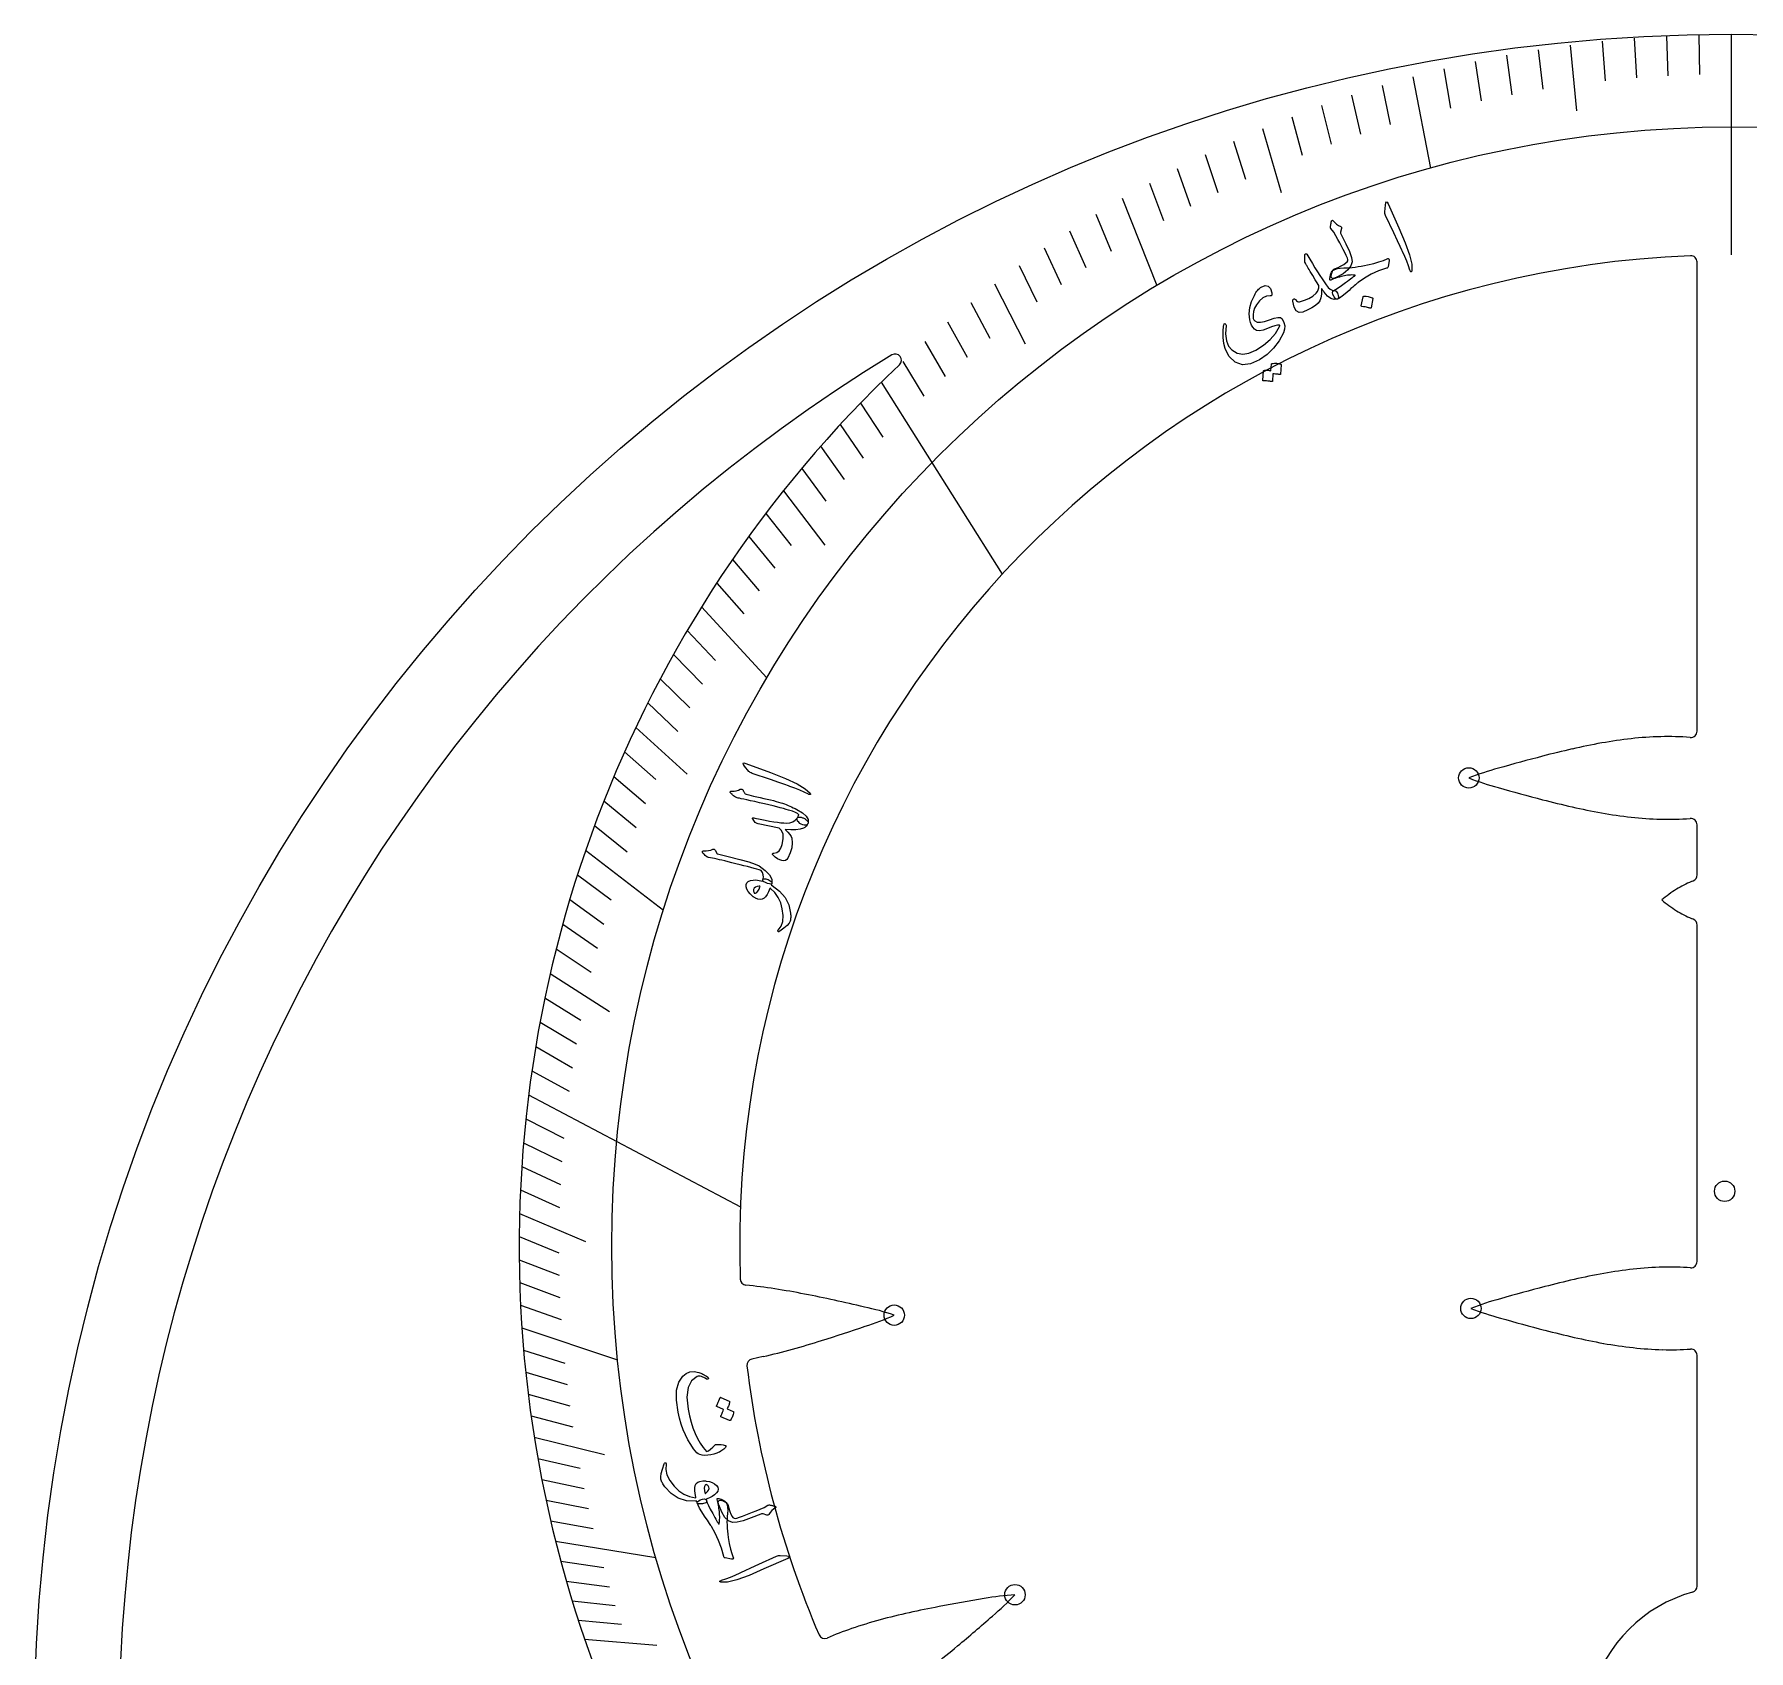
# Model space of a CAD drawing. Header units: millimetres. Extents: x -68 to 68, y -68 to 68.
# Drawn here: x -67.9 to 0.7, y 3.2 to 68 of the extents above; entities that cross this region are included whole.
import ezdxf

# ---------------------------------------------------------------- set-up
doc = ezdxf.new("R2010")
doc.units = ezdxf.units.MM
for name, color, linetype in [('CUT_INNER', 6, 'Continuous'), ('CUT_OUTER', 1, 'Continuous'), ('ENGRAVE', 7, 'Continuous'), ('ENGRAVE_FINE', 8, 'Continuous'), ('TEXT', 5, 'Continuous')]:
    doc.layers.add(name, color=color, linetype=linetype)

msp = doc.modelspace()

# ---------------------------------------------------------------- linework, layer by layer
at = {"layer": 'CUT_INNER'}
for points in [[(-1.359, 40.043), (-1.359, 58.834)], [(-1.631, 36.547), (-1.631, 36.547)], [(-1.359, 34.285), (-1.359, 36.298)], [(-1.59, 34.023), (-1.513, 34.054)], [(-1.513, 32.513), (-1.59, 32.545)], [(-1.359, 18.806), (-1.359, 32.282)], [(-38.754, 14.998), (-39.213, 14.9)], [(-1.359, 5.807), (-1.359, 15.053)], [(-1.54, 5.566), (-1.54, 5.567)]]:
    msp.add_lwpolyline(points, dxfattribs=at)
for centre, radius, start, end in [((0, 19.418), 39.699, 92.33662, 181.9025), ((-1.609, 58.834), 0.25, 0, 92.28516), ((0, 0), 64.552, 121.37247, 268.56576), ((-33.476, 54.901), 0.25, 313.41917, 121.46484), ((0, 19.417), 48.533, 133.33071, 237.26779), ((-2.458, 25.788), 14.039, 91.46074, 96.29814), ((-2.514, 27.813), 12.014, 85.78209, 91.43915), ((-1.609, 40.043), 0.25, 264.99998, 0.02678), ((2.573, 0.29), 40.05, 102.89269, 104.63407), ((-0.772, 14.923), 25.039, 100.13952, 102.90084), ((-2.036, 21.99), 17.86, 96.30661, 100.13961), ((-6.703, 28.543), 10.349, 104.63367, 111.51864), ((12.142, -36.417), 77.984, 104.6227, 105.97297), ((-6.706, 47.79), 10.34, 248.47986, 255.36344), ((13.356, 117.196), 82.584, 254.06355, 255.33854), ((2.582, 76.085), 40.085, 255.36455, 257.10294), ((-0.767, 61.442), 25.064, 257.09481, 259.85076), ((-2.034, 54.368), 17.878, 259.85065, 263.67618), ((-2.457, 50.565), 14.052, 263.68457, 268.51364), ((-2.514, 48.495), 11.98, 268.53025, 274.23084), ((-1.609, 36.298), 0.25, 359.97859, 94.99464), ((1.938, 27.535), 7.434, 123.67989, 129.34504), ((1.669, 26.862), 7.867, 114.46716, 119.32967), ((-1.609, 34.285), 0.25, 292.47879, 360), ((2.689, 40.048), 8.696, 231.06637, 235.90871), ((1.98, 40.319), 8.555, 240.86607, 245.33709), ((-1.609, 32.282), 0.25, 360, 67.52121), ((-2.375, 4.547), 14.039, 91.46074, 96.29814), ((-2.432, 7.249), 11.337, 85.90017, 91.52252), ((-1.609, 18.806), 0.25, 267.21661, 360), ((-39.427, 18.108), 0.25, 181.93359, 263.62679), ((-41.438, -2.45), 20.406, 81.13178, 84.42304), ((2.656, -20.951), 40.05, 102.89269, 104.63407), ((-0.689, -6.318), 25.039, 100.13952, 102.90084), ((-1.953, 0.749), 17.86, 96.30661, 100.13961), ((-43.072, -13.002), 31.084, 78.92226, 81.15492), ((-47.443, -35.394), 53.898, 77.64067, 78.9363), ((-54.606, -68.445), 87.717, 76.88854, 77.69078), ((-6.62, 7.301), 10.349, 104.63367, 111.51864), ((12.225, -57.658), 77.984, 104.6227, 105.97297), ((-36.829, 6.853), 10.351, 71.29759, 78.17412), ((-37.775, 26.089), 10.35, 287.44636, 294.33093), ((-6.623, 26.549), 10.34, 248.47986, 255.36344), ((13.439, 95.954), 82.584, 254.06355, 255.33854), ((-59.784, 90.045), 77.984, 287.4352, 288.78547), ((2.665, 54.844), 40.085, 255.36455, 257.10294), ((-44.366, 39.4), 25.039, 282.95202, 285.71334), ((-48.426, 53.852), 40.05, 285.70519, 287.44657), ((-0.684, 40.201), 25.064, 257.09481, 259.85076), ((-1.951, 33.127), 17.878, 259.85065, 263.67618), ((-2.374, 29.324), 14.052, 263.68457, 268.51364), ((-2.432, 26.617), 11.344, 268.45101, 274.09902), ((-1.609, 15.053), 0.25, 360, 92.78339), ((-39.161, 14.656), 0.25, 101.99821, 186.85547), ((-0.016, 19.413), 39.683, 186.92861, 203.07513), ((0, 0), 5.776, 105.46945, 164.54159), ((-1.609, 5.807), 0.25, 285.86413, 0.01993), ((-24.292, -34.404), 40.085, 100.67705, 102.41544), ((-16.455, -76.174), 82.584, 99.37605, 100.65104), ((-27.991, -4.866), 10.352, 93.79787, 100.67403), ((-36.226, 12.544), 10.35, 309.94625, 316.83125), ((-29.404, -12.799), 17.878, 105.16315, 108.98868), ((-27.525, -19.735), 25.064, 102.40731, 105.16326), ((-81.035, 63.209), 77.984, 309.9352, 311.28547), ((-36.294, 3.957), 0.25, 203.02734, 292.63135), ((-31.203, -7.672), 12.445, 108.84098, 113.66357), ((-56.691, 34.118), 40.05, 308.20519, 309.94657)]:
    msp.add_arc(centre, radius, start, end, dxfattribs=at)
at = {"layer": 'CUT_OUTER'}
msp.add_circle((0, 0), 67.95, dxfattribs=at)
at = {"layer": 'ENGRAVE'}
for points in [[(0, 67.95), (0, 59.117)], [(-12.746, 66.246), (-12.042, 62.592)], [(-24.378, 61.383), (-22.992, 57.894)], [(-34.031, 54.02), (-29.186, 46.329)], [(-41.226, 45.027), (-38.615, 42.176)], [(-45.869, 35.274), (-42.754, 32.878)], [(-48.153, 25.479), (-39.668, 20.99)], [(-48.423, 16.152), (-44.592, 14.875)], [(-47.074, 7.607), (-43.056, 6.958)]]:
    msp.add_lwpolyline(points, dxfattribs=at)
for centre, radius in [((0, 19.417), 44.823), ((-10.5, 38.171), 0.408), ((-0.255, 21.619), 0.408), ((-10.417, 16.929), 0.408), ((-33.51, 16.658), 0.408), ((-28.676, 5.464), 0.408)]:
    msp.add_circle(centre, radius, dxfattribs=at)
at = {"layer": 'ENGRAVE_FINE'}
for points in [[(-7.722, 67.332), (-7.54, 65.75)], [(-6.446, 67.52), (-6.194, 64.88)], [(-5.163, 67.674), (-5.043, 66.088)], [(-3.877, 67.795), (-3.786, 66.207)], [(-2.587, 67.881), (-2.526, 66.292)], [(-1.294, 67.933), (-1.264, 66.343)], [(-10.252, 66.855), (-10.011, 65.28)], [(-8.991, 67.11), (-8.78, 65.532)], [(-11.504, 66.567), (-11.233, 64.996)], [(-15.194, 65.51), (-14.833, 63.955)], [(-13.976, 65.894), (-13.645, 64.333)], [(-17.588, 64.651), (-17.169, 63.108)], [(-16.398, 65.096), (-16.008, 63.546)], [(-18.763, 64.176), (-18.014, 61.616)], [(-19.922, 63.673), (-19.443, 62.144)], [(-22.187, 62.582), (-21.651, 61.069)], [(-21.063, 63.141), (-20.556, 61.62)], [(-23.292, 61.995), (-22.727, 60.492)], [(-25.443, 60.746), (-24.821, 59.261)], [(-26.488, 60.084), (-25.838, 58.609)], [(-27.511, 59.399), (-26.833, 57.935)], [(-28.512, 58.691), (-27.806, 57.238)], [(-29.491, 57.962), (-28.268, 55.558)], [(-30.447, 57.212), (-29.686, 55.782)], [(-31.379, 56.441), (-30.591, 55.024)], [(-32.287, 55.652), (-31.472, 54.247)], [(-33.171, 54.845), (-32.33, 53.453)], [(-34.865, 53.179), (-33.971, 51.815)], [(-35.674, 52.323), (-34.754, 50.973)], [(-36.458, 51.452), (-35.513, 50.117)], [(-37.217, 50.568), (-36.246, 49.248)], [(-37.949, 49.671), (-36.288, 47.496)], [(-38.656, 48.762), (-37.635, 47.474)], [(-39.337, 47.843), (-38.292, 46.571)], [(-39.993, 46.913), (-38.923, 45.658)], [(-40.622, 45.974), (-39.529, 44.737)], [(-41.803, 44.073), (-40.664, 42.871)], [(-42.356, 43.112), (-41.193, 41.928)], [(-42.882, 42.145), (-41.697, 40.98)], [(-43.383, 41.173), (-42.176, 40.027)], [(-43.86, 40.196), (-41.809, 38.317)], [(-44.311, 39.216), (-43.06, 38.11)], [(-44.737, 38.233), (-43.466, 37.147)], [(-45.139, 37.248), (-43.847, 36.182)], [(-45.516, 36.262), (-44.204, 35.217)], [(-46.199, 34.286), (-44.848, 33.284)], [(-46.505, 33.299), (-45.135, 32.318)], [(-46.788, 32.313), (-45.4, 31.354)], [(-47.049, 31.328), (-45.642, 30.391)], [(-47.287, 30.345), (-44.909, 28.819)], [(-47.502, 29.365), (-46.061, 28.474)], [(-47.697, 28.387), (-46.238, 27.52)], [(-47.87, 27.414), (-46.395, 26.569)], [(-48.021, 26.444), (-46.531, 25.623)], [(-48.264, 24.519), (-46.743, 23.746)], [(-48.355, 23.564), (-46.82, 22.815)], [(-48.427, 22.614), (-46.878, 21.89)], [(-48.48, 21.671), (-46.917, 20.972)], [(-48.515, 20.733), (-45.882, 19.608)], [(-48.531, 19.803), (-46.942, 19.154)], [(-48.53, 18.879), (-46.928, 18.256)], [(-48.511, 17.963), (-46.898, 17.366)], [(-48.475, 17.054), (-46.851, 16.482)], [(-48.354, 15.259), (-46.709, 14.74)], [(-48.27, 14.374), (-46.615, 13.881)], [(-48.17, 13.497), (-46.506, 13.031)], [(-48.056, 12.629), (-46.383, 12.189)], [(-47.926, 11.769), (-45.119, 11.08)], [(-47.783, 10.919), (-46.094, 10.533)], [(-47.626, 10.077), (-45.93, 9.718)], [(-47.455, 9.244), (-45.752, 8.913)], [(-47.271, 8.421), (-45.562, 8.117)], [(-46.865, 6.803), (-45.146, 6.553)], [(-46.644, 6.008), (-44.92, 5.786)], [(-46.411, 5.223), (-44.683, 5.028)], [(-46.166, 4.447), (-44.435, 4.28)], [(-45.911, 3.681), (-43.014, 3.449)]]:
    msp.add_lwpolyline(points, dxfattribs=at)
at = {"layer": 'TEXT'}
for points in [[(-13.839, 61.113), (-13.823, 61.201), (-13.799, 61.239), (-13.767, 61.224), (-13.727, 61.159), (-13.304, 60.196), (-13.048, 59.603), (-12.877, 59.118), (-12.789, 58.743), (-12.783, 58.477), (-12.79, 58.453), (-12.798, 58.438), (-12.808, 58.434), (-12.819, 58.438), (-12.83, 58.448), (-12.84, 58.462), (-12.849, 58.48), (-12.857, 58.502), (-12.915, 58.678), (-12.985, 58.862), (-13.066, 59.054), (-13.159, 59.253), (-13.182, 59.306), (-13.246, 59.447), (-13.352, 59.677), (-13.5, 59.996), (-13.837, 60.699), (-13.853, 60.737), (-13.863, 60.774), (-13.867, 60.809), (-13.867, 60.842)], [(-15.36, 58.985), (-15.414, 59.096), (-15.471, 59.213), (-15.533, 59.334), (-15.599, 59.461), (-15.67, 59.593), (-15.745, 59.732), (-15.826, 59.876), (-15.913, 60.027), (-16.026, 60.17), (-16.035, 60.192), (-16.041, 60.213), (-16.043, 60.235), (-16.041, 60.257), (-16.04, 60.268), (-16.037, 60.283), (-16.033, 60.303), (-16.027, 60.326), (-16.021, 60.353), (-16.015, 60.385), (-16.008, 60.421), (-16, 60.461), (-15.998, 60.474), (-15.992, 60.485), (-15.983, 60.493), (-15.972, 60.499), (-15.962, 60.501), (-15.951, 60.498), (-15.941, 60.491), (-15.93, 60.479), (-15.871, 60.411), (-15.802, 60.351), (-15.721, 60.297), (-15.631, 60.251), (-15.607, 60.237), (-15.594, 60.219), (-15.59, 60.197), (-15.596, 60.172), (-15.639, 60.023), (-15.641, 60.006), (-15.638, 59.986), (-15.631, 59.962), (-15.619, 59.934), (-15.423, 59.562), (-15.285, 59.255), (-15.204, 59.014), (-15.179, 58.84), (-15.221, 58.675), (-15.341, 58.514), (-15.539, 58.359), (-15.815, 58.206), (-15.925, 58.168), (-15.991, 58.18), (-16.015, 58.242), (-15.996, 58.354), (-15.991, 58.37), (-15.986, 58.385), (-15.981, 58.4), (-15.976, 58.415), (-15.972, 58.429), (-15.968, 58.443), (-15.964, 58.457), (-15.96, 58.47), (-15.947, 58.498), (-15.929, 58.521), (-15.904, 58.54), (-15.874, 58.556), (-15.732, 58.618), (-15.609, 58.678), (-15.505, 58.736), (-15.42, 58.792), (-15.375, 58.833), (-15.35, 58.878), (-15.345, 58.929), (-15.36, 58.985)], [(-15.912, 57.695), (-15.878, 57.693), (-15.847, 57.68), (-15.818, 57.657), (-15.792, 57.624), (-15.765, 57.581), (-15.745, 57.537), (-15.732, 57.493), (-15.724, 57.449), (-15.723, 57.409), (-15.729, 57.377), (-15.743, 57.354), (-15.765, 57.339), (-15.894, 57.324), (-16.025, 57.366), (-16.157, 57.466), (-16.291, 57.623), (-16.312, 57.651), (-16.33, 57.676), (-16.345, 57.697), (-16.358, 57.713), (-16.367, 57.727), (-16.374, 57.736), (-16.378, 57.742), (-16.38, 57.743), (-16.39, 57.752), (-16.398, 57.753), (-16.401, 57.745), (-16.401, 57.73), (-16.403, 57.55), (-16.426, 57.4), (-16.47, 57.279), (-16.536, 57.187), (-16.646, 57.089), (-16.785, 56.997), (-16.953, 56.91), (-17.149, 56.828), (-17.297, 56.809), (-17.413, 56.874), (-17.497, 57.025), (-17.549, 57.26), (-17.55, 57.291), (-17.545, 57.316), (-17.535, 57.336), (-17.519, 57.349), (-17.501, 57.356), (-17.481, 57.354), (-17.462, 57.343), (-17.442, 57.324), (-17.399, 57.282), (-17.358, 57.255), (-17.318, 57.242), (-17.279, 57.243), (-17.083, 57.298), (-16.908, 57.373), (-16.753, 57.469), (-16.617, 57.585), (-16.565, 57.651), (-16.53, 57.723), (-16.512, 57.803), (-16.513, 57.891), (-16.53, 57.925), (-16.575, 58.003), (-16.648, 58.124), (-16.748, 58.288), (-16.802, 58.376), (-16.85, 58.455), (-16.893, 58.526), (-16.93, 58.589), (-16.962, 58.642), (-16.989, 58.686), (-17.011, 58.72), (-17.026, 58.745), (-17.048, 58.784), (-17.063, 58.82), (-17.071, 58.853), (-17.072, 58.883), (-17.07, 58.922), (-17.069, 58.959), (-17.067, 58.992), (-17.066, 59.024), (-17.064, 59.052), (-17.064, 59.077), (-17.064, 59.1), (-17.064, 59.12), (-17.063, 59.136), (-17.057, 59.149), (-17.048, 59.159), (-17.035, 59.165), (-17.018, 59.165), (-17.004, 59.162), (-16.992, 59.154), (-16.982, 59.141), (-16.871, 58.95), (-16.765, 58.771), (-16.662, 58.602), (-16.564, 58.443), (-16.469, 58.296), (-16.379, 58.159), (-16.294, 58.032), (-16.212, 57.917), (-16.129, 57.812), (-16.052, 57.74), (-15.979, 57.701), (-15.912, 57.695)], [(-15.509, 58.596), (-15.399, 58.598), (-15.286, 58.604), (-15.17, 58.614), (-15.051, 58.628), (-14.93, 58.646), (-14.807, 58.667), (-14.682, 58.692), (-14.555, 58.719), (-14.311, 58.777), (-14.098, 58.837), (-13.916, 58.898), (-13.765, 58.962), (-13.748, 58.968), (-13.733, 58.969), (-13.72, 58.964), (-13.708, 58.955), (-13.699, 58.942), (-13.693, 58.927), (-13.69, 58.911), (-13.691, 58.893), (-13.737, 58.637), (-13.743, 58.616), (-13.754, 58.599), (-13.771, 58.587), (-13.794, 58.581), (-14.114, 58.472), (-14.411, 58.342), (-14.684, 58.189), (-14.933, 58.014), (-14.947, 58.004), (-14.97, 57.985), (-15.002, 57.958), (-15.043, 57.923), (-15.093, 57.879), (-15.152, 57.827), (-15.221, 57.766), (-15.298, 57.696), (-15.447, 57.563), (-15.575, 57.459), (-15.681, 57.385), (-15.765, 57.339), (-15.79, 57.339), (-15.821, 57.355), (-15.857, 57.389), (-15.898, 57.441), (-15.947, 57.532), (-15.966, 57.605), (-15.953, 57.66), (-15.909, 57.696), (-15.835, 57.736), (-15.733, 57.801), (-15.603, 57.891), (-15.444, 58.006), (-15.364, 58.064), (-15.294, 58.114), (-15.233, 58.158), (-15.183, 58.194), (-15.143, 58.223), (-15.113, 58.245), (-15.094, 58.259), (-15.086, 58.266), (-15.083, 58.27), (-15.08, 58.273), (-15.078, 58.275), (-15.076, 58.277), (-15.075, 58.279), (-15.073, 58.28), (-15.071, 58.281), (-15.069, 58.282), (-15.059, 58.293), (-15.057, 58.301), (-15.062, 58.306), (-15.074, 58.308), (-15.127, 58.311), (-15.182, 58.312), (-15.239, 58.31), (-15.298, 58.305), (-15.358, 58.298), (-15.421, 58.288), (-15.485, 58.276), (-15.551, 58.262), (-15.616, 58.247), (-15.68, 58.23), (-15.742, 58.212), (-15.802, 58.193), (-15.861, 58.172), (-15.917, 58.151), (-15.971, 58.127), (-16.022, 58.103), (-16.036, 58.099), (-16.047, 58.1), (-16.056, 58.107), (-16.061, 58.119), (-16.063, 58.143), (-16.064, 58.167), (-16.063, 58.192), (-16.06, 58.217), (-16.056, 58.242), (-16.051, 58.268), (-16.045, 58.295), (-16.038, 58.322), (-16.021, 58.377), (-16, 58.422), (-15.976, 58.458), (-15.947, 58.485), (-15.866, 58.531), (-15.766, 58.565), (-15.647, 58.587), (-15.509, 58.596)], [(-18.458, 57.477), (-18.604, 57.457), (-18.745, 57.39), (-18.881, 57.275), (-19.01, 57.113), (-19.079, 56.986), (-19.123, 56.852), (-19.141, 56.714), (-19.133, 56.571), (-19.126, 56.545), (-19.114, 56.52), (-19.097, 56.498), (-19.075, 56.476), (-18.973, 56.425), (-18.841, 56.416), (-18.679, 56.446), (-18.486, 56.516), (-18.296, 56.585), (-18.148, 56.614), (-18.041, 56.603), (-17.977, 56.551), (-17.905, 56.413), (-17.872, 56.275), (-17.876, 56.137), (-17.918, 56), (-18.098, 55.669), (-18.319, 55.378), (-18.579, 55.128), (-18.882, 54.917), (-19.247, 54.754), (-19.57, 54.719), (-19.852, 54.815), (-20.093, 55.043), (-20.184, 55.192), (-20.255, 55.369), (-20.307, 55.574), (-20.339, 55.807), (-20.342, 55.875), (-20.344, 55.942), (-20.343, 56.007), (-20.341, 56.07), (-20.337, 56.133), (-20.331, 56.194), (-20.323, 56.255), (-20.312, 56.316), (-20.304, 56.343), (-20.292, 56.359), (-20.276, 56.363), (-20.256, 56.356), (-20.24, 56.343), (-20.229, 56.327), (-20.224, 56.308), (-20.223, 56.287), (-20.241, 55.954), (-20.207, 55.68), (-20.124, 55.466), (-19.994, 55.31), (-19.784, 55.185), (-19.555, 55.142), (-19.306, 55.179), (-19.036, 55.295), (-18.718, 55.497), (-18.453, 55.722), (-18.241, 55.972), (-18.081, 56.248), (-18.073, 56.269), (-18.075, 56.285), (-18.085, 56.297), (-18.104, 56.304), (-18.167, 56.304), (-18.265, 56.282), (-18.398, 56.237), (-18.567, 56.169), (-18.741, 56.106), (-18.886, 56.08), (-19.002, 56.092), (-19.088, 56.142), (-19.156, 56.218), (-19.209, 56.306), (-19.25, 56.407), (-19.276, 56.521), (-19.293, 56.762), (-19.268, 57.005), (-19.201, 57.249), (-19.09, 57.494), (-19.058, 57.555), (-19.025, 57.61), (-18.991, 57.66), (-18.956, 57.704), (-18.921, 57.743), (-18.885, 57.776), (-18.849, 57.804), (-18.813, 57.827), (-18.656, 57.886), (-18.534, 57.867), (-18.444, 57.768), (-18.389, 57.591), (-18.385, 57.538), (-18.396, 57.501), (-18.42, 57.481), (-18.458, 57.477)], [(-14.734, 57.44), (-14.731, 57.447), (-14.725, 57.453), (-14.717, 57.457), (-14.706, 57.46), (-14.618, 57.458), (-14.532, 57.447), (-14.448, 57.427), (-14.366, 57.398), (-14.357, 57.392), (-14.351, 57.385), (-14.349, 57.377), (-14.35, 57.367), (-14.416, 56.995), (-14.419, 56.985), (-14.428, 56.98), (-14.44, 56.98), (-14.456, 56.984), (-14.469, 56.988), (-14.491, 56.993), (-14.52, 57), (-14.558, 57.009), (-14.603, 57.019), (-14.657, 57.03), (-14.72, 57.042), (-14.792, 57.055), (-14.802, 57.058), (-14.809, 57.062), (-14.811, 57.068), (-14.809, 57.076)], [(-18.399, 54.746), (-18.397, 54.753), (-18.393, 54.76), (-18.385, 54.765), (-18.375, 54.769), (-18.332, 54.773), (-18.289, 54.776), (-18.247, 54.776), (-18.206, 54.774), (-18.164, 54.77), (-18.122, 54.764), (-18.08, 54.756), (-18.038, 54.745), (-18.029, 54.74), (-18.022, 54.733), (-18.018, 54.724), (-18.017, 54.713), (-18.041, 54.335), (-18.043, 54.329), (-18.05, 54.326), (-18.061, 54.325), (-18.077, 54.326), (-18.088, 54.329), (-18.106, 54.332), (-18.13, 54.335), (-18.16, 54.339), (-18.197, 54.342), (-18.241, 54.345), (-18.291, 54.349), (-18.349, 54.353), (-18.366, 54.059), (-18.369, 54.049), (-18.376, 54.043), (-18.388, 54.041), (-18.404, 54.044), (-18.418, 54.046), (-18.439, 54.049), (-18.469, 54.053), (-18.506, 54.057), (-18.552, 54.062), (-18.606, 54.067), (-18.669, 54.072), (-18.74, 54.077), (-18.749, 54.079), (-18.754, 54.084), (-18.757, 54.09), (-18.756, 54.097), (-18.729, 54.466), (-18.727, 54.473), (-18.723, 54.479), (-18.715, 54.484), (-18.705, 54.489), (-18.669, 54.495), (-18.634, 54.498), (-18.598, 54.499), (-18.563, 54.499), (-18.528, 54.496), (-18.493, 54.492), (-18.458, 54.486), (-18.424, 54.478)], [(-39.502, 38.643), (-39.554, 38.716), (-39.564, 38.759), (-39.532, 38.773), (-39.457, 38.755), (-38.472, 38.385), (-37.869, 38.154), (-37.403, 37.938), (-37.073, 37.739), (-36.878, 37.557), (-36.866, 37.536), (-36.861, 37.52), (-36.864, 37.509), (-36.876, 37.505), (-36.89, 37.504), (-36.907, 37.506), (-36.927, 37.512), (-36.948, 37.522), (-37.115, 37.603), (-37.295, 37.682), (-37.489, 37.758), (-37.696, 37.831), (-37.75, 37.851), (-37.896, 37.903), (-38.135, 37.988), (-38.466, 38.105), (-39.205, 38.355), (-39.243, 38.371), (-39.276, 38.389), (-39.304, 38.41), (-39.328, 38.434)], [(-40.056, 37.554), (-40.071, 37.57), (-40.08, 37.586), (-40.082, 37.603), (-40.078, 37.619), (-40.07, 37.631), (-40.058, 37.641), (-40.042, 37.646), (-40.023, 37.648), (-39.927, 37.648), (-39.838, 37.66), (-39.754, 37.682), (-39.677, 37.716), (-39.645, 37.724), (-39.617, 37.72), (-39.591, 37.704), (-39.568, 37.675), (-39.557, 37.658), (-39.547, 37.641), (-39.536, 37.623), (-39.526, 37.605), (-39.515, 37.586), (-39.504, 37.569), (-39.494, 37.551), (-39.483, 37.534), (-39.444, 37.519), (-39.33, 37.489), (-39.142, 37.445), (-38.878, 37.386), (-38.733, 37.353), (-38.597, 37.322), (-38.471, 37.292), (-38.353, 37.262), (-38.245, 37.234), (-38.148, 37.207), (-38.059, 37.181), (-37.981, 37.155), (-37.908, 37.13), (-37.836, 37.103), (-37.764, 37.074), (-37.693, 37.044), (-37.623, 37.013), (-37.553, 36.98), (-37.482, 36.945), (-37.413, 36.908), (-37.185, 36.77), (-37.034, 36.636), (-36.957, 36.505), (-36.956, 36.379), (-36.978, 36.327), (-37.012, 36.292), (-37.057, 36.276), (-37.115, 36.278), (-37.176, 36.293), (-37.234, 36.318), (-37.288, 36.353), (-37.338, 36.397), (-37.38, 36.446), (-37.404, 36.49), (-37.41, 36.529), (-37.398, 36.563), (-37.385, 36.588), (-37.373, 36.61), (-37.362, 36.629), (-37.353, 36.646), (-37.345, 36.661), (-37.34, 36.675), (-37.337, 36.687), (-37.337, 36.697), (-37.386, 36.741), (-37.471, 36.787), (-37.592, 36.836), (-37.748, 36.887), (-37.842, 36.914), (-37.95, 36.944), (-38.073, 36.977), (-38.211, 37.011), (-38.363, 37.049), (-38.529, 37.089), (-38.711, 37.132), (-38.907, 37.178), (-39.1, 37.223), (-39.269, 37.261), (-39.415, 37.293), (-39.538, 37.32), (-39.638, 37.341), (-39.714, 37.357), (-39.766, 37.367), (-39.795, 37.373), (-39.832, 37.383), (-39.869, 37.4), (-39.905, 37.423), (-39.942, 37.454), (-39.959, 37.471), (-39.976, 37.487), (-39.991, 37.501), (-40.006, 37.515), (-40.02, 37.526), (-40.032, 37.537), (-40.045, 37.547), (-40.056, 37.554)], [(-36.954, 36.373), (-36.993, 36.299), (-37.037, 36.239), (-37.086, 36.193), (-37.14, 36.161), (-37.276, 36.118), (-37.446, 36.096), (-37.65, 36.094), (-37.886, 36.113), (-37.777, 36.005), (-37.695, 35.91), (-37.64, 35.828), (-37.612, 35.759), (-37.595, 35.574), (-37.616, 35.378), (-37.675, 35.172), (-37.771, 34.955), (-37.812, 34.899), (-37.866, 34.865), (-37.932, 34.853), (-38.012, 34.863), (-38.098, 34.893), (-38.186, 34.938), (-38.274, 34.998), (-38.364, 35.075), (-38.375, 35.088), (-38.382, 35.101), (-38.385, 35.114), (-38.383, 35.129), (-38.376, 35.145), (-38.365, 35.156), (-38.351, 35.162), (-38.333, 35.163), (-38.219, 35.186), (-38.126, 35.252), (-38.052, 35.361), (-37.997, 35.512), (-37.957, 35.738), (-37.965, 35.921), (-38.02, 36.06), (-38.124, 36.157), (-38.962, 36.331), (-39, 36.341), (-39.031, 36.354), (-39.057, 36.37), (-39.076, 36.39), (-39.164, 36.509), (-39.175, 36.526), (-39.182, 36.539), (-39.185, 36.551), (-39.184, 36.56), (-39.173, 36.569), (-39.155, 36.573), (-39.13, 36.572), (-39.097, 36.566), (-38.884, 36.519), (-38.687, 36.479), (-38.505, 36.445), (-38.338, 36.417), (-38.188, 36.395), (-38.053, 36.379), (-37.935, 36.367), (-37.832, 36.362), (-37.691, 36.372), (-37.572, 36.41), (-37.474, 36.475), (-37.396, 36.567), (-37.373, 36.592), (-37.339, 36.605), (-37.295, 36.607), (-37.241, 36.597), (-37.214, 36.589), (-37.188, 36.579), (-37.161, 36.569), (-37.135, 36.557), (-37.109, 36.544), (-37.084, 36.529), (-37.059, 36.512), (-37.035, 36.493), (-36.993, 36.455), (-36.965, 36.422), (-36.952, 36.395), (-36.954, 36.373)], [(-41.023, 35.018), (-41.078, 35.071), (-41.121, 35.113), (-41.153, 35.144), (-41.174, 35.162), (-41.187, 35.176), (-41.195, 35.19), (-41.197, 35.204), (-41.194, 35.218), (-41.185, 35.233), (-41.173, 35.243), (-41.157, 35.248), (-41.136, 35.249), (-41.037, 35.251), (-40.944, 35.263), (-40.857, 35.285), (-40.776, 35.316), (-40.75, 35.324), (-40.727, 35.32), (-40.706, 35.304), (-40.686, 35.276), (-40.598, 35.137), (-40.54, 35.122), (-40.483, 35.107), (-40.428, 35.093), (-40.373, 35.078), (-40.319, 35.065), (-40.266, 35.051), (-40.215, 35.038), (-40.164, 35.026), (-39.695, 34.908), (-39.332, 34.806), (-39.076, 34.719), (-38.925, 34.65), (-38.674, 34.466), (-38.505, 34.288), (-38.417, 34.118), (-38.41, 33.953), (-38.412, 33.949), (-38.413, 33.945), (-38.415, 33.941), (-38.416, 33.937), (-38.447, 33.922), (-38.505, 33.927), (-38.587, 33.95), (-38.696, 33.993), (-38.736, 34.012), (-38.761, 34.035), (-38.772, 34.06), (-38.77, 34.089), (-38.752, 34.197), (-38.757, 34.295), (-38.784, 34.382), (-38.834, 34.459), (-38.919, 34.488), (-39.016, 34.519), (-39.126, 34.551), (-39.248, 34.585), (-39.383, 34.62), (-39.529, 34.658), (-39.685, 34.696), (-39.854, 34.737), (-40.019, 34.778), (-40.168, 34.814), (-40.3, 34.846), (-40.416, 34.872), (-40.514, 34.895), (-40.596, 34.914), (-40.661, 34.93), (-40.709, 34.942), (-40.953, 34.987), (-40.976, 34.994), (-40.995, 35.002), (-41.011, 35.01), (-41.023, 35.018)], [(-38.396, 33.858), (-38.101, 33.643), (-37.881, 33.388), (-37.736, 33.093), (-37.664, 32.759), (-37.66, 32.715), (-37.658, 32.671), (-37.657, 32.629), (-37.658, 32.588), (-37.661, 32.549), (-37.666, 32.511), (-37.672, 32.475), (-37.68, 32.441), (-37.721, 32.362), (-37.804, 32.268), (-37.928, 32.157), (-38.095, 32.029), (-38.117, 32.017), (-38.136, 32.011), (-38.151, 32.013), (-38.165, 32.022), (-38.173, 32.035), (-38.174, 32.049), (-38.168, 32.064), (-38.155, 32.079), (-38.039, 32.232), (-37.974, 32.424), (-37.959, 32.657), (-37.993, 32.932), (-38.059, 33.172), (-38.159, 33.388), (-38.294, 33.58), (-38.464, 33.749), (-38.471, 33.751), (-38.478, 33.751), (-38.484, 33.749), (-38.488, 33.745), (-38.546, 33.612), (-38.605, 33.503), (-38.664, 33.416), (-38.723, 33.352), (-38.794, 33.312), (-38.876, 33.3), (-38.969, 33.316), (-39.074, 33.362), (-39.087, 33.369), (-39.101, 33.377), (-39.114, 33.385), (-39.128, 33.394), (-39.142, 33.404), (-39.156, 33.415), (-39.171, 33.426), (-39.187, 33.438), (-39.285, 33.526), (-39.36, 33.618), (-39.411, 33.713), (-39.439, 33.81), (-39.441, 33.901), (-39.413, 33.974), (-39.357, 34.028), (-39.272, 34.064), (-39.166, 34.083), (-39.05, 34.085), (-38.925, 34.068), (-38.791, 34.033), (-38.788, 34.041), (-38.786, 34.049), (-38.783, 34.057), (-38.782, 34.064), (-38.78, 34.071), (-38.778, 34.079), (-38.775, 34.087), (-38.772, 34.094), (-38.757, 34.119), (-38.731, 34.133), (-38.697, 34.137), (-38.654, 34.131), (-38.608, 34.118), (-38.563, 34.1), (-38.52, 34.077), (-38.478, 34.05), (-38.443, 34.023), (-38.419, 33.998), (-38.408, 33.976), (-38.409, 33.957), (-38.437, 33.882), (-38.43, 33.879), (-38.42, 33.874), (-38.409, 33.867), (-38.396, 33.858)], [(-38.915, 33.836), (-39.004, 33.821), (-39.073, 33.794), (-39.121, 33.756), (-39.15, 33.705), (-39.153, 33.67), (-39.15, 33.636), (-39.14, 33.604), (-39.125, 33.574), (-39.115, 33.562), (-39.102, 33.556), (-39.085, 33.556), (-39.066, 33.561), (-39.014, 33.589), (-38.968, 33.64), (-38.926, 33.713), (-38.889, 33.808), (-38.887, 33.819), (-38.891, 33.827), (-38.9, 33.833), (-38.915, 33.836)], [(-40.271, 11.364), (-40.301, 11.33), (-40.335, 11.296), (-40.373, 11.265), (-40.415, 11.235), (-40.461, 11.206), (-40.511, 11.179), (-40.564, 11.154), (-40.621, 11.13), (-40.737, 11.091), (-40.854, 11.063), (-40.972, 11.047), (-41.092, 11.043), (-41.201, 11.052), (-41.292, 11.073), (-41.364, 11.106), (-41.419, 11.152), (-41.545, 11.309), (-41.662, 11.479), (-41.771, 11.663), (-41.871, 11.86), (-41.961, 12.07), (-42.041, 12.293), (-42.111, 12.53), (-42.169, 12.78), (-42.237, 13.255), (-42.227, 13.654), (-42.141, 13.975), (-41.983, 14.217), (-41.848, 14.324), (-41.697, 14.384), (-41.528, 14.398), (-41.342, 14.365), (-41.301, 14.351), (-41.26, 14.335), (-41.216, 14.316), (-41.172, 14.294), (-41.127, 14.269), (-41.08, 14.242), (-41.032, 14.212), (-40.983, 14.179), (-40.969, 14.168), (-40.96, 14.156), (-40.955, 14.142), (-40.955, 14.128), (-40.957, 14.118), (-40.963, 14.109), (-40.972, 14.101), (-40.985, 14.094), (-40.997, 14.09), (-41.009, 14.09), (-41.021, 14.093), (-41.033, 14.101), (-41.081, 14.131), (-41.13, 14.157), (-41.18, 14.18), (-41.231, 14.199), (-41.279, 14.21), (-41.325, 14.214), (-41.367, 14.21), (-41.408, 14.198), (-41.631, 14.035), (-41.766, 13.763), (-41.811, 13.381), (-41.763, 12.892), (-41.71, 12.627), (-41.646, 12.377), (-41.571, 12.142), (-41.485, 11.923), (-41.388, 11.718), (-41.281, 11.528), (-41.163, 11.354), (-41.035, 11.194), (-40.952, 11.229), (-40.864, 11.287), (-40.771, 11.369), (-40.672, 11.474), (-40.662, 11.479), (-40.641, 11.482), (-40.61, 11.485), (-40.57, 11.486), (-40.566, 11.485), (-40.562, 11.484), (-40.559, 11.484), (-40.556, 11.484), (-40.5, 11.481), (-40.437, 11.473), (-40.365, 11.46), (-40.287, 11.443), (-40.262, 11.433), (-40.251, 11.416), (-40.254, 11.394), (-40.271, 11.364)], [(-39.956, 12.802), (-39.95, 12.798), (-39.946, 12.791), (-39.943, 12.782), (-39.942, 12.771), (-39.951, 12.728), (-39.962, 12.686), (-39.974, 12.645), (-39.988, 12.606), (-40.004, 12.566), (-40.023, 12.528), (-40.043, 12.489), (-40.066, 12.451), (-40.073, 12.443), (-40.082, 12.439), (-40.092, 12.438), (-40.103, 12.441), (-40.457, 12.583), (-40.462, 12.588), (-40.463, 12.596), (-40.461, 12.607), (-40.455, 12.622), (-40.449, 12.632), (-40.44, 12.649), (-40.43, 12.671), (-40.418, 12.7), (-40.404, 12.735), (-40.387, 12.777), (-40.368, 12.826), (-40.346, 12.881), (-40.62, 12.998), (-40.629, 13.004), (-40.632, 13.014), (-40.63, 13.025), (-40.622, 13.04), (-40.616, 13.053), (-40.606, 13.074), (-40.593, 13.102), (-40.577, 13.137), (-40.557, 13.18), (-40.535, 13.231), (-40.51, 13.291), (-40.481, 13.359), (-40.476, 13.366), (-40.47, 13.37), (-40.463, 13.37), (-40.456, 13.367), (-40.117, 13.212), (-40.111, 13.208), (-40.107, 13.201), (-40.104, 13.192), (-40.103, 13.181), (-40.11, 13.145), (-40.118, 13.109), (-40.128, 13.075), (-40.14, 13.041), (-40.154, 13.008), (-40.169, 12.975), (-40.186, 12.943), (-40.204, 12.913)], [(-41.469, 9.214), (-41.835, 9.23), (-42.162, 9.329), (-42.449, 9.513), (-42.696, 9.781), (-42.724, 9.821), (-42.749, 9.86), (-42.773, 9.899), (-42.795, 9.938), (-42.814, 9.977), (-42.831, 10.015), (-42.845, 10.052), (-42.856, 10.089), (-42.864, 10.186), (-42.844, 10.321), (-42.796, 10.493), (-42.719, 10.702), (-42.707, 10.726), (-42.693, 10.741), (-42.678, 10.747), (-42.663, 10.746), (-42.649, 10.738), (-42.641, 10.725), (-42.638, 10.708), (-42.642, 10.687), (-42.662, 10.482), (-42.616, 10.266), (-42.503, 10.04), (-42.325, 9.806), (-42.137, 9.626), (-41.932, 9.489), (-41.711, 9.396), (-41.475, 9.347), (-41.468, 9.349), (-41.462, 9.353), (-41.459, 9.358), (-41.457, 9.364), (-41.484, 9.512), (-41.497, 9.64), (-41.496, 9.749), (-41.481, 9.837), (-41.444, 9.912), (-41.382, 9.967), (-41.294, 10.004), (-41.181, 10.021), (-41.166, 10.023), (-41.151, 10.023), (-41.135, 10.023), (-41.118, 10.023), (-41.101, 10.022), (-41.083, 10.021), (-41.064, 10.019), (-41.045, 10.017), (-40.914, 9.996), (-40.802, 9.959), (-40.707, 9.908), (-40.631, 9.841), (-40.58, 9.767), (-40.562, 9.692), (-40.579, 9.616), (-40.629, 9.539), (-40.706, 9.463), (-40.801, 9.397), (-40.913, 9.339), (-41.043, 9.292), (-41.041, 9.283), (-41.039, 9.275), (-41.036, 9.268), (-41.033, 9.261), (-41.031, 9.253), (-41.028, 9.246), (-41.026, 9.238), (-41.024, 9.23), (-41.023, 9.2), (-41.035, 9.174), (-41.061, 9.15), (-41.1, 9.13), (-41.145, 9.115), (-41.192, 9.104), (-41.24, 9.098), (-41.29, 9.097), (-41.335, 9.1), (-41.369, 9.107), (-41.391, 9.119), (-41.401, 9.136), (-41.421, 9.216), (-41.429, 9.215), (-41.439, 9.214), (-41.453, 9.214), (-41.469, 9.214)], [(-41.053, 9.529), (-40.987, 9.591), (-40.945, 9.652), (-40.926, 9.712), (-40.93, 9.771), (-40.947, 9.802), (-40.968, 9.829), (-40.993, 9.851), (-41.023, 9.868), (-41.038, 9.872), (-41.052, 9.87), (-41.066, 9.861), (-41.08, 9.846), (-41.107, 9.794), (-41.118, 9.725), (-41.113, 9.64), (-41.09, 9.538), (-41.086, 9.528), (-41.078, 9.523), (-41.067, 9.523), (-41.053, 9.529)], [(-40.188, 8.711), (-40.2, 8.602), (-40.206, 8.49), (-40.209, 8.375), (-40.206, 8.256), (-40.2, 8.135), (-40.19, 8.011), (-40.176, 7.885), (-40.158, 7.756), (-40.116, 7.509), (-40.069, 7.293), (-40.015, 7.109), (-39.957, 6.955), (-39.952, 6.939), (-39.951, 6.924), (-39.956, 6.91), (-39.966, 6.899), (-39.979, 6.89), (-39.994, 6.885), (-40.01, 6.882), (-40.029, 6.884), (-40.283, 6.939), (-40.304, 6.946), (-40.32, 6.958), (-40.331, 6.976), (-40.337, 6.999), (-40.432, 7.33), (-40.545, 7.64), (-40.677, 7.93), (-40.83, 8.2), (-40.838, 8.215), (-40.854, 8.24), (-40.878, 8.276), (-40.909, 8.322), (-40.948, 8.378), (-40.994, 8.445), (-41.047, 8.522), (-41.108, 8.61), (-41.222, 8.781), (-41.309, 8.927), (-41.369, 9.047), (-41.402, 9.14), (-41.399, 9.167), (-41.378, 9.195), (-41.339, 9.226), (-41.282, 9.259), (-41.184, 9.294), (-41.109, 9.301), (-41.057, 9.279), (-41.028, 9.229), (-40.999, 9.148), (-40.949, 9.036), (-40.877, 8.892), (-40.782, 8.717), (-40.734, 8.63), (-40.692, 8.553), (-40.655, 8.487), (-40.625, 8.432), (-40.6, 8.389), (-40.581, 8.357), (-40.569, 8.336), (-40.563, 8.327), (-40.56, 8.323), (-40.557, 8.32), (-40.555, 8.318), (-40.553, 8.316), (-40.552, 8.314), (-40.551, 8.312), (-40.55, 8.31), (-40.549, 8.308), (-40.539, 8.297), (-40.532, 8.294), (-40.526, 8.299), (-40.523, 8.311), (-40.514, 8.364), (-40.508, 8.418), (-40.503, 8.475), (-40.502, 8.534), (-40.502, 8.595), (-40.505, 8.659), (-40.509, 8.724), (-40.515, 8.792), (-40.522, 8.858), (-40.53, 8.923), (-40.54, 8.987), (-40.551, 9.05), (-40.563, 9.111), (-40.577, 9.17), (-40.592, 9.226), (-40.609, 9.28), (-40.611, 9.295), (-40.608, 9.306), (-40.6, 9.313), (-40.587, 9.316), (-40.563, 9.315), (-40.539, 9.312), (-40.515, 9.307), (-40.491, 9.301), (-40.466, 9.293), (-40.441, 9.284), (-40.416, 9.275), (-40.389, 9.265), (-40.338, 9.24), (-40.296, 9.214), (-40.264, 9.185), (-40.242, 9.153), (-40.207, 9.068), (-40.187, 8.966), (-40.181, 8.847), (-40.188, 8.711)], [(-39.82, 8.526), (-39.703, 8.567), (-39.582, 8.612), (-39.454, 8.66), (-39.321, 8.712), (-39.181, 8.767), (-39.035, 8.826), (-38.883, 8.89), (-38.723, 8.957), (-38.567, 9.05), (-38.545, 9.056), (-38.523, 9.06), (-38.501, 9.06), (-38.48, 9.056), (-38.469, 9.054), (-38.454, 9.05), (-38.435, 9.045), (-38.413, 9.039), (-38.387, 9.031), (-38.357, 9.023), (-38.323, 9.014), (-38.284, 9.004), (-38.272, 9.001), (-38.262, 8.995), (-38.255, 8.986), (-38.25, 8.976), (-38.25, 8.966), (-38.254, 8.957), (-38.262, 8.948), (-38.276, 8.94), (-38.349, 8.89), (-38.417, 8.831), (-38.48, 8.761), (-38.537, 8.682), (-38.553, 8.661), (-38.572, 8.649), (-38.594, 8.648), (-38.618, 8.655), (-38.761, 8.705), (-38.777, 8.707), (-38.798, 8.706), (-38.822, 8.701), (-38.85, 8.693), (-39.241, 8.537), (-39.56, 8.429), (-39.807, 8.371), (-39.983, 8.362), (-40.143, 8.419), (-40.289, 8.554), (-40.42, 8.768), (-40.536, 9.06), (-40.558, 9.174), (-40.537, 9.239), (-40.472, 9.253), (-40.364, 9.218), (-40.349, 9.211), (-40.335, 9.204), (-40.321, 9.198), (-40.307, 9.191), (-40.293, 9.185), (-40.28, 9.179), (-40.267, 9.173), (-40.254, 9.167), (-40.229, 9.152), (-40.209, 9.131), (-40.193, 9.104), (-40.181, 9.072), (-40.139, 8.926), (-40.095, 8.799), (-40.05, 8.691), (-40.004, 8.602), (-39.969, 8.555), (-39.927, 8.526), (-39.877, 8.516), (-39.82, 8.526)], [(-37.814, 7.019), (-37.727, 7.007), (-37.691, 6.986), (-37.706, 6.957), (-37.772, 6.918), (-38.736, 6.498), (-39.327, 6.239), (-39.81, 6.064), (-40.184, 5.973), (-40.451, 5.967), (-40.475, 5.974), (-40.49, 5.983), (-40.495, 5.993), (-40.491, 6.004), (-40.481, 6.016), (-40.467, 6.026), (-40.449, 6.035), (-40.427, 6.044), (-40.251, 6.102), (-40.068, 6.172), (-39.876, 6.253), (-39.676, 6.346), (-39.624, 6.369), (-39.482, 6.434), (-39.252, 6.538), (-38.932, 6.684), (-38.225, 7.01), (-38.186, 7.025), (-38.15, 7.034), (-38.115, 7.039), (-38.082, 7.039)]]:
    msp.add_lwpolyline(points, close=True, dxfattribs=at)

doc.saveas('drawing.dxf')
